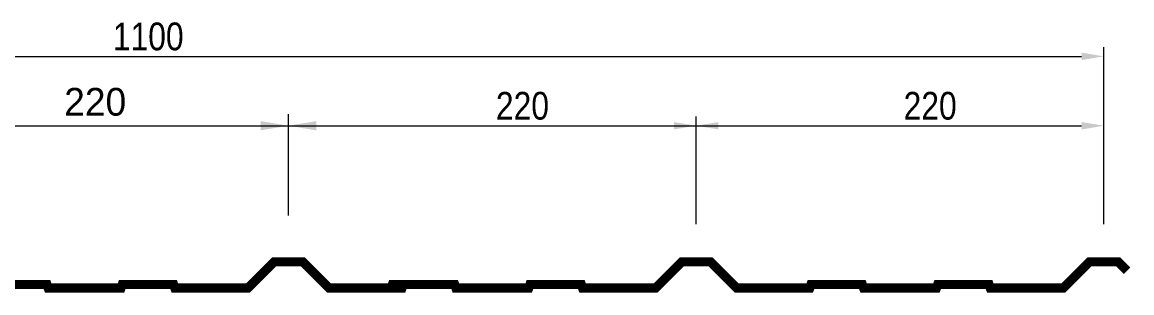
# Model space of a CAD drawing. Header units: millimetres. Extents: x 0 to 2669304, y -3314102 to 0.
# Drawn here: x 2496820 to 2504692, y -3289473 to -3287548 of the extents above; entities that cross this region are included whole.
import ezdxf

# ---------------------------------------------------------------- set-up
doc = ezdxf.new("R2010")
doc.units = ezdxf.units.MM
doc.header["$LTSCALE"] = 0.4
doc.header["$MEASUREMENT"] = 0
doc.layers.add('AllTrims', color=11, linetype='Continuous', lineweight=9)
doc.layers.add('Dimensions', color=5, linetype='Continuous', lineweight=0)
doc.styles.add('DTITLE', font='f2.shx')
doc.styles.get("Standard").update_dxf_attribs({"font": 'ARIALN.TTF'})

msp = doc.modelspace()

# ---------------------------------------------------------------- linework, layer by layer
at = {"layer": 'AllTrims', "color": 4, "lineweight": 9, "const_width": 65.835}
for points in [[(2496631.0777, -3289412.9867), (2496995.2592, -3289412.9867), (2497004.2525, -3289437.6954), (2497520.9346, -3289437.6954), (2497529.9279, -3289412.9867), (2497894.1094, -3289412.9867), (2497903.1027, -3289437.6954), (2498421.665, -3289437.6954), (2498607.5948, -3289251.7656), (2498810.2493, -3289251.7656), (2498996.1791, -3289437.6954), (2499438.1591, -3289437.6954), (2499447.1523, -3289412.9867), (2499657.9181, -3289412.9867)], [(2498419.7395, -3289439.6209), (2498607.5948, -3289251.7656), (2498810.2493, -3289251.7656), (2498996.1791, -3289437.6954), (2499514.7415, -3289437.6954), (2499523.7347, -3289412.9867), (2499887.9163, -3289412.9867), (2499896.9095, -3289437.6954), (2500413.5917, -3289437.6954), (2500422.5849, -3289412.9867), (2500786.7665, -3289412.9867), (2500795.7597, -3289437.6954), (2501314.322, -3289437.6954), (2501500.2518, -3289251.7656), (2501553.3771, -3289251.7656)], [(2498419.7395, -3289439.6209), (2498607.5948, -3289251.7656), (2498810.2493, -3289251.7656), (2498996.1791, -3289437.6954), (2499514.7415, -3289437.6954), (2499523.7347, -3289412.9867), (2499887.9163, -3289412.9867), (2499896.9095, -3289437.6954), (2500413.5917, -3289437.6954), (2500422.5849, -3289412.9867), (2500786.7665, -3289412.9867), (2500795.7597, -3289437.6954), (2501314.322, -3289437.6954), (2501500.2518, -3289251.7656), (2501702.9064, -3289251.7656), (2501888.8361, -3289437.6954), (2502407.3985, -3289437.6954), (2502416.3917, -3289412.9867), (2502780.5733, -3289412.9867), (2502789.5665, -3289437.6954), (2503306.2487, -3289437.6954), (2503315.2419, -3289412.9867), (2503679.4235, -3289412.9867), (2503688.4167, -3289437.6954), (2504206.9791, -3289437.6954), (2504392.9088, -3289251.7656), (2504595.5634, -3289251.7656), (2504659.519, -3289315.7212)]]:
    msp.add_lwpolyline(points, dxfattribs=at)
at = {"layer": 'Dimensions', "lineweight": 9}
for p, q in [((2504494.2361, -3288983.6173), (2504494.2361, -3287725.3065)), ((2490030.951, -3287791.0487), (2504336.4548, -3287791.0487)), ((2498708.9221, -3288923.0546), (2498708.9221, -3288202.1805)), ((2498708.9221, -3288857.3124), (2498708.9221, -3288218.3953)), ((2501601.5791, -3288983.6173), (2501601.5791, -3288218.3953)), ((2504494.2361, -3288983.6173), (2504494.2361, -3288218.3953)), ((2490228.1776, -3288284.1375), (2501601.5791, -3288284.1375)), ((2498866.7034, -3288284.1375), (2501443.7978, -3288284.1375)), ((2501601.5791, -3288284.1375), (2504336.4548, -3288284.1375))]:
    msp.add_line(p, q, dxfattribs=at)
for points in [[(2504336.4548, -3287764.7518), (2504336.4548, -3287817.3456), (2504494.2361, -3287791.0487)], [(2498511.6954, -3288251.2664), (2498511.6954, -3288317.0086), (2498708.9221, -3288284.1375)], [(2498906.1487, -3288251.2664), (2498906.1487, -3288317.0086), (2498708.9221, -3288284.1375)], [(2498866.7034, -3288257.8406), (2498866.7034, -3288310.4343), (2498708.9221, -3288284.1375)], [(2501443.7978, -3288257.8406), (2501443.7978, -3288310.4343), (2501601.5791, -3288284.1375)], [(2501759.3604, -3288257.8406), (2501759.3604, -3288310.4343), (2501601.5791, -3288284.1375)], [(2504336.4548, -3288257.8406), (2504336.4548, -3288310.4343), (2504494.2361, -3288284.1375)]]:
    msp.add_solid(points, dxfattribs=at)

# ---------------------------------------------------------------- texts
at = {"layer": 'Dimensions', "lineweight": 9, "char_height": 197.22662, "attachment_point": 5}
for s, insert in [('\\A1;1100', (2497714.0459, -3287650.5626)), ('\\A1;220', (2500369.1123, -3288143.6514)), ('\\A1;220', (2503261.7693, -3288143.6514))]:
    msp.add_mtext(s, dxfattribs=dict(at, insert=insert))
at = {"layer": 'Dimensions', "lineweight": 9, "insert": (2497337.875, -3288115.2785), "char_height": 197.22662, "attachment_point": 5, "style": 'DTITLE'}
msp.add_mtext('\\A1;220', dxfattribs=at)

doc.saveas('drawing.dxf')
